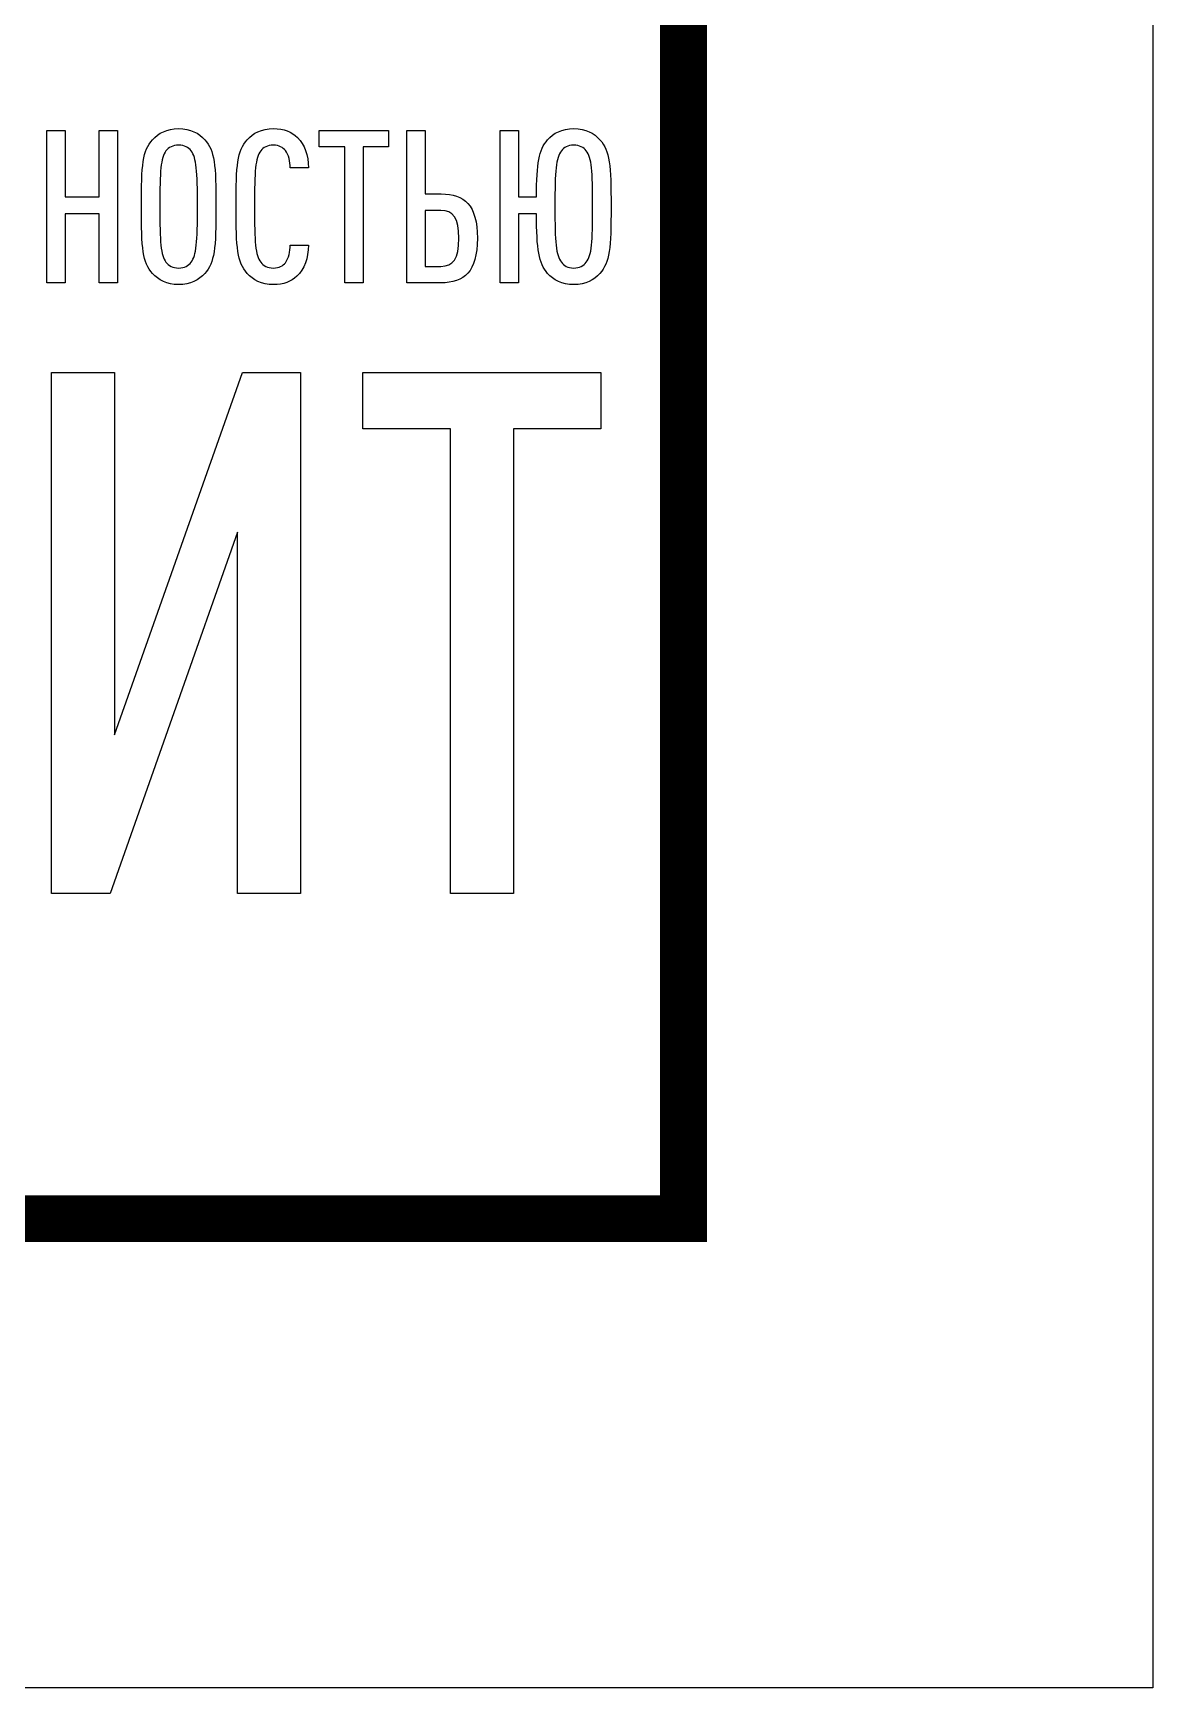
# Model space of a CAD drawing. Header units: millimetres. Extents: x 1990 to 7549, y 397 to 3825.
# Drawn here: x 4090.1 to 4102.03, y 1174.82 to 1192.45 of the extents above; entities that cross this region are included whole.
import ezdxf
from ezdxf.enums import TextEntityAlignment as Align

# ---------------------------------------------------------------- set-up
doc = ezdxf.new("R2010")
doc.units = ezdxf.units.MM
doc.layers.add('layer 1', color=7, linetype='Continuous')
doc.layers.add('Размеры на чертеже', color=250, linetype='Continuous', lineweight=25)
doc.styles.add('-ISOCPEUR-', font='isocpeur.TTF')
doc.styles.get("Standard").update_dxf_attribs({"font": 'arial.ttf'})

# ---------------------------------------------------------------- blocks, each defined once
blk = doc.blocks.new('Лого')
at = {"layer": 'layer 1', "color": 159}
for points, knots in [([(9.0238, 1.9399), (9.0238, 1.9399), (9.0238, 2.3015), (9.0238, 2.3015), (9.0238, 2.3015), (9.0238, 2.3015), (8.9801, 2.3015), (8.9801, 2.3015), (8.9801, 2.3015), (8.9801, 2.3015), (8.9801, 2.1436), (8.9801, 2.1436), (8.9801, 2.1436), (8.9801, 2.1436), (8.8998, 2.1436), (8.8998, 2.1436), (8.8998, 2.1436), (8.8998, 2.1436), (8.8998, 2.3015), (8.8998, 2.3015), (8.8998, 2.3015), (8.8998, 2.3015), (8.8561, 2.3015), (8.8561, 2.3015), (8.8561, 2.3015), (8.8561, 2.3015), (8.8561, 1.9399), (8.8561, 1.9399), (8.8561, 1.9399), (8.8561, 1.9399), (8.8998, 1.9399), (8.8998, 1.9399), (8.8998, 1.9399), (8.8998, 1.9399), (8.8998, 2.1039), (8.8998, 2.1039), (8.8998, 2.1039), (8.8998, 2.1039), (8.9801, 2.1039), (8.9801, 2.1039), (8.9801, 2.1039), (8.9801, 2.1039), (8.9801, 1.9399), (8.9801, 1.9399), (8.9801, 1.9399), (8.9801, 1.9399), (9.0238, 1.9399), (9.0238, 1.9399)], [0, 0, 0, 0, 0.076923, 0.076923, 0.076923, 0.076923, 0.153846, 0.153846, 0.153846, 0.153846, 0.230769, 0.230769, 0.230769, 0.230769, 0.307692, 0.307692, 0.307692, 0.307692, 0.384615, 0.384615, 0.384615, 0.384615, 0.461538, 0.461538, 0.461538, 0.461538, 0.538462, 0.538462, 0.538462, 0.538462, 0.615385, 0.615385, 0.615385, 0.615385, 0.692308, 0.692308, 0.692308, 0.692308, 0.769231, 0.769231, 0.769231, 0.769231, 0.846154, 0.846154, 0.846154, 0.846154, 1, 1, 1, 1]), ([(9.2569, 2.1207), (9.2569, 2.2208), (9.2538, 2.2533), (9.2305, 2.2792), (9.2305, 2.2792), (9.2163, 2.2949), (9.197, 2.3056), (9.1685, 2.3056), (9.1685, 2.3056), (9.1401, 2.3056), (9.1208, 2.2949), (9.1065, 2.2792), (9.1065, 2.2792), (9.0832, 2.2533), (9.0801, 2.2208), (9.0801, 2.1207), (9.0801, 2.1207), (9.0801, 2.0206), (9.0832, 1.9881), (9.1065, 1.9622), (9.1065, 1.9622), (9.1208, 1.9465), (9.1401, 1.9358), (9.1685, 1.9358), (9.1685, 1.9358), (9.197, 1.9358), (9.2163, 1.9465), (9.2305, 1.9622), (9.2305, 1.9622), (9.2538, 1.9881), (9.2569, 2.0206), (9.2569, 2.1207)], [0, 0, 0, 0, 0.111111, 0.111111, 0.111111, 0.111111, 0.222222, 0.222222, 0.222222, 0.222222, 0.333333, 0.333333, 0.333333, 0.333333, 0.444444, 0.444444, 0.444444, 0.444444, 0.555556, 0.555556, 0.555556, 0.555556, 0.666667, 0.666667, 0.666667, 0.666667, 0.777778, 0.777778, 0.777778, 0.777778, 1, 1, 1, 1]), ([(9.4763, 2.0293), (9.4763, 2.0293), (9.4331, 2.0293), (9.4331, 2.0293), (9.4331, 2.0293), (9.4326, 2.014), (9.4296, 1.9983), (9.4215, 1.9876), (9.4215, 1.9876), (9.4159, 1.9805), (9.4067, 1.9749), (9.393, 1.9749), (9.393, 1.9749), (9.3788, 1.9749), (9.3691, 1.9805), (9.363, 1.9886), (9.363, 1.9886), (9.3504, 2.0059), (9.3483, 2.0349), (9.3483, 2.1207), (9.3483, 2.1207), (9.3483, 2.2065), (9.3504, 2.2355), (9.363, 2.2528), (9.363, 2.2528), (9.3691, 2.2609), (9.3788, 2.2665), (9.393, 2.2665), (9.393, 2.2665), (9.4067, 2.2665), (9.4159, 2.2609), (9.4215, 2.2538), (9.4215, 2.2538), (9.4301, 2.2431), (9.4326, 2.2279), (9.4331, 2.2126), (9.4331, 2.2126), (9.4331, 2.2126), (9.4763, 2.2126), (9.4763, 2.2126), (9.4763, 2.2126), (9.4758, 2.2421), (9.4672, 2.268), (9.4504, 2.2843), (9.4504, 2.2843), (9.4362, 2.298), (9.4184, 2.3056), (9.393, 2.3056), (9.393, 2.3056), (9.3646, 2.3056), (9.3448, 2.2949), (9.331, 2.2792), (9.331, 2.2792), (9.3072, 2.2517), (9.3046, 2.2208), (9.3046, 2.1207), (9.3046, 2.1207), (9.3046, 2.0206), (9.3072, 1.9897), (9.331, 1.9622), (9.331, 1.9622), (9.3448, 1.9465), (9.3646, 1.9358), (9.393, 1.9358), (9.393, 1.9358), (9.4169, 1.9358), (9.4347, 1.9429), (9.4489, 1.9556), (9.4489, 1.9556), (9.4667, 1.9719), (9.4758, 1.9988), (9.4763, 2.0293)], [0, 0, 0, 0, 0.052632, 0.052632, 0.052632, 0.052632, 0.105263, 0.105263, 0.105263, 0.105263, 0.157895, 0.157895, 0.157895, 0.157895, 0.210526, 0.210526, 0.210526, 0.210526, 0.263158, 0.263158, 0.263158, 0.263158, 0.315789, 0.315789, 0.315789, 0.315789, 0.368421, 0.368421, 0.368421, 0.368421, 0.421053, 0.421053, 0.421053, 0.421053, 0.473684, 0.473684, 0.473684, 0.473684, 0.526316, 0.526316, 0.526316, 0.526316, 0.578947, 0.578947, 0.578947, 0.578947, 0.631579, 0.631579, 0.631579, 0.631579, 0.684211, 0.684211, 0.684211, 0.684211, 0.736842, 0.736842, 0.736842, 0.736842, 0.789474, 0.789474, 0.789474, 0.789474, 0.842105, 0.842105, 0.842105, 0.842105, 0.894737, 0.894737, 0.894737, 0.894737, 1, 1, 1, 1]), ([(9.6663, 2.2624), (9.6663, 2.2624), (9.6663, 2.3015), (9.6663, 2.3015), (9.6663, 2.3015), (9.6663, 2.3015), (9.5012, 2.3015), (9.5012, 2.3015), (9.5012, 2.3015), (9.5012, 2.3015), (9.5012, 2.2624), (9.5012, 2.2624), (9.5012, 2.2624), (9.5012, 2.2624), (9.5622, 2.2624), (9.5622, 2.2624), (9.5622, 2.2624), (9.5622, 2.2624), (9.5622, 1.9399), (9.5622, 1.9399), (9.5622, 1.9399), (9.5622, 1.9399), (9.6058, 1.9399), (9.6058, 1.9399), (9.6058, 1.9399), (9.6058, 1.9399), (9.6058, 2.2624), (9.6058, 2.2624), (9.6058, 2.2624), (9.6058, 2.2624), (9.6663, 2.2624), (9.6663, 2.2624)], [0, 0, 0, 0, 0.111111, 0.111111, 0.111111, 0.111111, 0.222222, 0.222222, 0.222222, 0.222222, 0.333333, 0.333333, 0.333333, 0.333333, 0.444444, 0.444444, 0.444444, 0.444444, 0.555556, 0.555556, 0.555556, 0.555556, 0.666667, 0.666667, 0.666667, 0.666667, 0.777778, 0.777778, 0.777778, 0.777778, 1, 1, 1, 1]), ([(9.8766, 2.0455), (9.8766, 2.1253), (9.8456, 2.1507), (9.7907, 2.1507), (9.7907, 2.1507), (9.7907, 2.1507), (9.7531, 2.1507), (9.7531, 2.1507), (9.7531, 2.1507), (9.7531, 2.1507), (9.7531, 2.3015), (9.7531, 2.3015), (9.7531, 2.3015), (9.7531, 2.3015), (9.7095, 2.3015), (9.7095, 2.3015), (9.7095, 2.3015), (9.7095, 2.3015), (9.7095, 1.9399), (9.7095, 1.9399), (9.7095, 1.9399), (9.7095, 1.9399), (9.7907, 1.9399), (9.7907, 1.9399), (9.7907, 1.9399), (9.8451, 1.9399), (9.8766, 1.9658), (9.8766, 2.0455)], [0, 0, 0, 0, 0.125, 0.125, 0.125, 0.125, 0.25, 0.25, 0.25, 0.25, 0.375, 0.375, 0.375, 0.375, 0.5, 0.5, 0.5, 0.5, 0.625, 0.625, 0.625, 0.625, 0.75, 0.75, 0.75, 0.75, 1, 1, 1, 1]), ([(9.9741, 1.9399), (9.9741, 1.9399), (9.9741, 2.1039), (9.9741, 2.1039), (9.9741, 2.1039), (9.9741, 2.1039), (10.0167, 2.1039), (10.0167, 2.1039), (10.0167, 2.1039), (10.0173, 2.0171), (10.0213, 1.9876), (10.0432, 1.9622), (10.0432, 1.9622), (10.0569, 1.9465), (10.0767, 1.9358), (10.1051, 1.9358), (10.1051, 1.9358), (10.1336, 1.9358), (10.1529, 1.946), (10.1671, 1.9622), (10.1671, 1.9622), (10.1905, 1.9892), (10.1935, 2.0206), (10.1935, 2.1207), (10.1935, 2.1207), (10.1935, 2.2208), (10.191, 2.2512), (10.1671, 2.2792), (10.1671, 2.2792), (10.1534, 2.2949), (10.1336, 2.3056), (10.1051, 2.3056), (10.1051, 2.3056), (10.0767, 2.3056), (10.0569, 2.2949), (10.0432, 2.2792), (10.0432, 2.2792), (10.0218, 2.2543), (10.0173, 2.2253), (10.0167, 2.1436), (10.0167, 2.1436), (10.0167, 2.1436), (9.9741, 2.1436), (9.9741, 2.1436), (9.9741, 2.1436), (9.9741, 2.1436), (9.9741, 2.3015), (9.9741, 2.3015), (9.9741, 2.3015), (9.9741, 2.3015), (9.9304, 2.3015), (9.9304, 2.3015), (9.9304, 2.3015), (9.9304, 2.3015), (9.9304, 1.9399), (9.9304, 1.9399), (9.9304, 1.9399), (9.9304, 1.9399), (9.9741, 1.9399), (9.9741, 1.9399)], [0, 0, 0, 0, 0.0625, 0.0625, 0.0625, 0.0625, 0.125, 0.125, 0.125, 0.125, 0.1875, 0.1875, 0.1875, 0.1875, 0.25, 0.25, 0.25, 0.25, 0.3125, 0.3125, 0.3125, 0.3125, 0.375, 0.375, 0.375, 0.375, 0.4375, 0.4375, 0.4375, 0.4375, 0.5, 0.5, 0.5, 0.5, 0.5625, 0.5625, 0.5625, 0.5625, 0.625, 0.625, 0.625, 0.625, 0.6875, 0.6875, 0.6875, 0.6875, 0.75, 0.75, 0.75, 0.75, 0.8125, 0.8125, 0.8125, 0.8125, 0.875, 0.875, 0.875, 0.875, 1, 1, 1, 1]), ([(9.2132, 2.1207), (9.2132, 2.0349), (9.2107, 2.0059), (9.198, 1.9886), (9.198, 1.9886), (9.1919, 1.9805), (9.1827, 1.9749), (9.1685, 1.9749), (9.1685, 1.9749), (9.1543, 1.9749), (9.1446, 1.9805), (9.1385, 1.9886), (9.1385, 1.9886), (9.1259, 2.0059), (9.1238, 2.0349), (9.1238, 2.1207), (9.1238, 2.1207), (9.1238, 2.2065), (9.1259, 2.2355), (9.1385, 2.2528), (9.1385, 2.2528), (9.1446, 2.2609), (9.1543, 2.2665), (9.1685, 2.2665), (9.1685, 2.2665), (9.1827, 2.2665), (9.1919, 2.2609), (9.198, 2.2528), (9.198, 2.2528), (9.2107, 2.2355), (9.2132, 2.2065), (9.2132, 2.1207)], [0, 0, 0, 0, 0.111111, 0.111111, 0.111111, 0.111111, 0.222222, 0.222222, 0.222222, 0.222222, 0.333333, 0.333333, 0.333333, 0.333333, 0.444444, 0.444444, 0.444444, 0.444444, 0.555556, 0.555556, 0.555556, 0.555556, 0.666667, 0.666667, 0.666667, 0.666667, 0.777778, 0.777778, 0.777778, 0.777778, 1, 1, 1, 1]), ([(10.1498, 2.1207), (10.1498, 2.0349), (10.1478, 2.0059), (10.1346, 1.9886), (10.1346, 1.9886), (10.1285, 1.9805), (10.1193, 1.9749), (10.1051, 1.9749), (10.1051, 1.9749), (10.0909, 1.9749), (10.0818, 1.9805), (10.0757, 1.9886), (10.0757, 1.9886), (10.0625, 2.0059), (10.0604, 2.0349), (10.0604, 2.1207), (10.0604, 2.1207), (10.0604, 2.2065), (10.0625, 2.2355), (10.0757, 2.2528), (10.0757, 2.2528), (10.0818, 2.2609), (10.0909, 2.2665), (10.1051, 2.2665), (10.1051, 2.2665), (10.1193, 2.2665), (10.1285, 2.2609), (10.1346, 2.2528), (10.1346, 2.2528), (10.1478, 2.2355), (10.1498, 2.2065), (10.1498, 2.1207)], [0, 0, 0, 0, 0.111111, 0.111111, 0.111111, 0.111111, 0.222222, 0.222222, 0.222222, 0.222222, 0.333333, 0.333333, 0.333333, 0.333333, 0.444444, 0.444444, 0.444444, 0.444444, 0.555556, 0.555556, 0.555556, 0.555556, 0.666667, 0.666667, 0.666667, 0.666667, 0.777778, 0.777778, 0.777778, 0.777778, 1, 1, 1, 1]), ([(9.8329, 2.0455), (9.8329, 1.9968), (9.8187, 1.979), (9.7902, 1.979), (9.7902, 1.979), (9.7902, 1.979), (9.7531, 1.979), (9.7531, 1.979), (9.7531, 1.979), (9.7531, 1.979), (9.7531, 2.1116), (9.7531, 2.1116), (9.7531, 2.1116), (9.7531, 2.1116), (9.7902, 2.1116), (9.7902, 2.1116), (9.7902, 2.1116), (9.8187, 2.1116), (9.8329, 2.0938), (9.8329, 2.0455)], [0, 0, 0, 0, 0.166667, 0.166667, 0.166667, 0.166667, 0.333333, 0.333333, 0.333333, 0.333333, 0.5, 0.5, 0.5, 0.5, 0.666667, 0.666667, 0.666667, 0.666667, 1, 1, 1, 1]), ([(9.4574, 0.4914), (9.4574, 0.4914), (9.4574, 1.7272), (9.4574, 1.7272), (9.4574, 1.7272), (9.4574, 1.7272), (9.3202, 1.7272), (9.3202, 1.7272), (9.3202, 1.7272), (9.3202, 1.7272), (9.0165, 0.8681), (9.0165, 0.8681), (9.0165, 0.8681), (9.0165, 0.8681), (9.0165, 1.7272), (9.0165, 1.7272), (9.0165, 1.7272), (9.0165, 1.7272), (8.8673, 1.7272), (8.8673, 1.7272), (8.8673, 1.7272), (8.8673, 1.7272), (8.8673, 0.4914), (8.8673, 0.4914), (8.8673, 0.4914), (8.8673, 0.4914), (9.0061, 0.4914), (9.0061, 0.4914), (9.0061, 0.4914), (9.0061, 0.4914), (9.3081, 1.3488), (9.3081, 1.3488), (9.3081, 1.3488), (9.3081, 1.3488), (9.3081, 0.4914), (9.3081, 0.4914), (9.3081, 0.4914), (9.3081, 0.4914), (9.4574, 0.4914), (9.4574, 0.4914)], [0, 0, 0, 0, 0.090909, 0.090909, 0.090909, 0.090909, 0.181818, 0.181818, 0.181818, 0.181818, 0.272727, 0.272727, 0.272727, 0.272727, 0.363636, 0.363636, 0.363636, 0.363636, 0.454545, 0.454545, 0.454545, 0.454545, 0.545455, 0.545455, 0.545455, 0.545455, 0.636364, 0.636364, 0.636364, 0.636364, 0.727273, 0.727273, 0.727273, 0.727273, 0.818182, 0.818182, 0.818182, 0.818182, 1, 1, 1, 1]), ([(10.169, 1.5935), (10.169, 1.5935), (10.169, 1.7272), (10.169, 1.7272), (10.169, 1.7272), (10.169, 1.7272), (9.6049, 1.7272), (9.6049, 1.7272), (9.6049, 1.7272), (9.6049, 1.7272), (9.6049, 1.5935), (9.6049, 1.5935), (9.6049, 1.5935), (9.6049, 1.5935), (9.8132, 1.5935), (9.8132, 1.5935), (9.8132, 1.5935), (9.8132, 1.5935), (9.8132, 0.4914), (9.8132, 0.4914), (9.8132, 0.4914), (9.8132, 0.4914), (9.9624, 0.4914), (9.9624, 0.4914), (9.9624, 0.4914), (9.9624, 0.4914), (9.9624, 1.5935), (9.9624, 1.5935), (9.9624, 1.5935), (9.9624, 1.5935), (10.169, 1.5935), (10.169, 1.5935)], [0, 0, 0, 0, 0.111111, 0.111111, 0.111111, 0.111111, 0.222222, 0.222222, 0.222222, 0.222222, 0.333333, 0.333333, 0.333333, 0.333333, 0.444444, 0.444444, 0.444444, 0.444444, 0.555556, 0.555556, 0.555556, 0.555556, 0.666667, 0.666667, 0.666667, 0.666667, 0.777778, 0.777778, 0.777778, 0.777778, 1, 1, 1, 1])]:
    blk.add_open_spline(points, degree=3, knots=knots, dxfattribs=at)
blk = doc.blocks.new('*U370')
blk.add_lwpolyline([(0, 123), (594, 123), (594, -297), (0, -297)], close=True)
at = {"const_width": 0.5}
blk.add_lwpolyline([(20, 118), (589, 118), (589, -292), (20, -292)], close=True, dxfattribs=at)
at = {"xscale": 4.492609629394886, "yscale": 4.492609629394886, "zscale": 4.492609629394886}
blk.add_blockref('Лого', (542.434, -290.745), dxfattribs=at)
blk.add_attdef('РАЗРАБОТАЛ', text='', height=2.5).set_placement((424.501, -264.224), align=Align.MIDDLE_LEFT)
at = {"flags": 8}
for tag, height, p in [('ДАТА', 2.5, (464.074, -264.402)), ('ЛИСТ', 3, (560.388, -271.915)), ('ЛИСТОВ', 3, (577.888, -271.915))]:
    blk.add_attdef(tag, text='', height=height, dxfattribs=at).set_placement(p, align=Align.MIDDLE_CENTER)
for tag, p in [('ТЕПЛОВЫЕ_СЕТИ_001', (489.411, -270.975)), ('ИМЯ_ЧЕРТЕЖА_001', (491.508, -285.584))]:
    blk.add_attdef(tag, p, '', height=3, dxfattribs=at)
blk.add_attdef('ПРОВЕРИЛ', (424.749, -270.729), '', height=2.5)
at = {"style": '-ISOCPEUR-', "flags": 8}
blk.add_attdef('ФОРМАТ', text='', height=3, dxfattribs=at).set_placement((554.972, -294.745), align=Align.MIDDLE_CENTER)

msp = doc.modelspace()

# ---------------------------------------------------------------- block references
at = {"layer": 'Размеры на чертеже', "lineweight": 90}
msp.add_blockref('*U370', (3508.029, 1471.816), dxfattribs=at)

doc.saveas('drawing.dxf')
